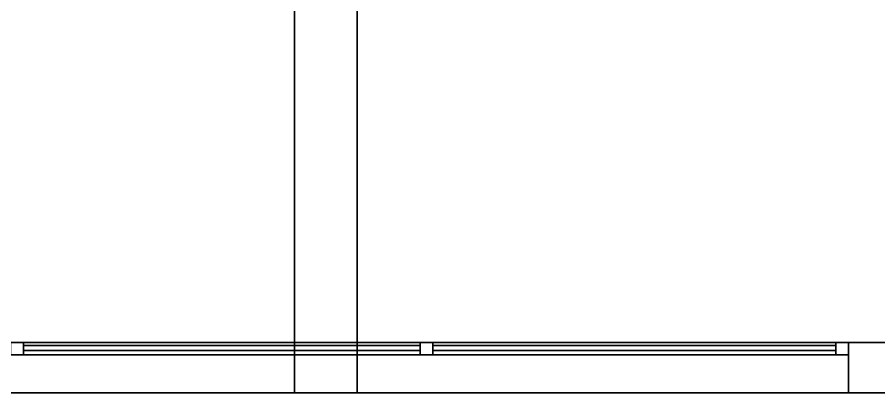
# Model space of a CAD drawing. Header units: millimetres. Extents: x 116.8 to 135.8, y -35.1 to -13.1.
# Drawn here: x 120.243 to 123.663, y -35.14 to -33.649 of the extents above; entities that cross this region are included whole.
import ezdxf

# ---------------------------------------------------------------- set-up
doc = ezdxf.new("R2010")
doc.units = ezdxf.units.MM
for name, color, linetype in [('CROMATO', 251, 'CONTINUOUS'), ('PANNELLO_PAR', 143, 'CONTINUOUS'), ('PARETE_INTERNA', 7, 'CONTINUOUS'), ('PAVIMENTO_ESTERNO', 2, 'CONTINUOUS'), ('PAVIMENTO_TERRAZZA', 7, 'CONTINUOUS'), ('SOFFITTO', 41, 'CONTINUOUS')]:
    doc.layers.add(name, color=color, linetype=linetype)

msp = doc.modelspace()

# ---------------------------------------------------------------- linework, layer by layer
at = {"layer": 'CROMATO'}
for points in [[(123.543016, -34.9399, 4), (123.493016, -34.9399, 3.95), (116.993016, -34.9399, 3.95), (116.943016, -34.9399, 4)], [(123.543016, -34.9899, 4), (116.943016, -34.9899, 4), (116.943016, -34.9399, 4), (123.543016, -34.9399, 4)], [(123.493016, -34.9399, 3.05), (123.543016, -34.9399, 3), (116.943016, -34.9399, 3), (116.993016, -34.9399, 3.05)], [(116.943016, -34.9399, 3), (123.543016, -34.9399, 3), (123.543016, -34.9899, 3), (116.943016, -34.9899, 3)], [(116.993016, -34.9399, 3.95), (123.493016, -34.9399, 3.95), (123.493016, -34.9899, 3.95), (116.993016, -34.9899, 3.95)], [(123.493016, -34.9899, 3.05), (116.993016, -34.9899, 3.05), (116.993016, -34.9399, 3.05), (123.493016, -34.9399, 3.05)], [(120.268016, -34.9399, 3.95), (120.268016, -34.9399, 3.05), (120.218016, -34.9399, 3.05), (120.218016, -34.9399, 3.95)], [(120.218016, -34.9399, 3.05), (120.268016, -34.9399, 3.05), (120.268016, -34.9899, 3.05), (120.218016, -34.9899, 3.05)], [(120.268016, -34.9899, 3.95), (120.218016, -34.9899, 3.95), (120.218016, -34.9399, 3.95), (120.268016, -34.9399, 3.95)], [(120.268016, -34.9399, 3.05), (120.268016, -34.9399, 3.95), (120.268016, -34.9899, 3.95), (120.268016, -34.9899, 3.05)], [(121.893016, -34.9399, 3.95), (121.893016, -34.9399, 3.05), (121.843016, -34.9399, 3.05), (121.843016, -34.9399, 3.95)], [(121.843016, -34.9399, 3.95), (121.843016, -34.9399, 3.05), (121.843016, -34.9899, 3.05), (121.843016, -34.9899, 3.95)], [(121.843016, -34.9399, 3.05), (121.893016, -34.9399, 3.05), (121.893016, -34.9899, 3.05), (121.843016, -34.9899, 3.05)], [(121.893016, -34.9899, 3.95), (121.843016, -34.9899, 3.95), (121.843016, -34.9399, 3.95), (121.893016, -34.9399, 3.95)], [(121.893016, -34.9399, 3.05), (121.893016, -34.9399, 3.95), (121.893016, -34.9899, 3.95), (121.893016, -34.9899, 3.05)], [(123.543016, -34.9399, 3), (123.493016, -34.9399, 3.05), (123.493016, -34.9899, 3.05), (123.543016, -34.9899, 3)], [(123.543016, -34.9399, 4), (123.543016, -34.9399, 3), (123.493016, -34.9399, 3.05), (123.493016, -34.9399, 3.95)], [(123.493016, -34.9399, 3.95), (123.493016, -34.9399, 3.05), (123.493016, -34.9899, 3.05), (123.493016, -34.9899, 3.95)], [(123.493016, -34.9399, 3.05), (123.543016, -34.9399, 3), (123.543016, -34.9899, 3), (123.493016, -34.9899, 3.05)], [(123.543016, -34.9899, 4), (123.493016, -34.9899, 3.95), (123.493016, -34.9399, 3.95), (123.543016, -34.9399, 4)], [(123.543016, -34.9399, 3), (123.543016, -34.9399, 4), (123.543016, -34.9899, 4), (123.543016, -34.9899, 3)], [(116.943016, -34.9899, 4), (116.993016, -34.9899, 3.95), (123.493016, -34.9899, 3.95), (123.543016, -34.9899, 4)], [(116.993016, -34.9899, 3.05), (116.943016, -34.9899, 3), (123.543016, -34.9899, 3), (123.493016, -34.9899, 3.05)], [(120.218016, -34.9899, 3.95), (120.218016, -34.9899, 3.05), (120.268016, -34.9899, 3.05), (120.268016, -34.9899, 3.95)], [(121.843016, -34.9899, 3.95), (121.843016, -34.9899, 3.05), (121.893016, -34.9899, 3.05), (121.893016, -34.9899, 3.95)], [(123.493016, -34.9899, 3.95), (123.493016, -34.9899, 3.05), (123.543016, -34.9899, 3), (123.543016, -34.9899, 4)]]:
    msp.add_3dface(points, dxfattribs=at)
at = {"layer": 'PANNELLO_PAR'}
for points in [[(121.843016, -34.9524, 3.95), (121.843016, -34.9524, 3.05), (120.268016, -34.9524, 3.05), (120.268016, -34.9524, 3.95)], [(120.268016, -34.9524, 3.95), (120.268016, -34.9524, 3.05), (120.268016, -34.9724, 3.05), (120.268016, -34.9724, 3.95)], [(120.268016, -34.9524, 3.05), (121.843016, -34.9524, 3.05), (121.843016, -34.9724, 3.05), (120.268016, -34.9724, 3.05)], [(121.843016, -34.9724, 3.95), (120.268016, -34.9724, 3.95), (120.268016, -34.9524, 3.95), (121.843016, -34.9524, 3.95)], [(120.268016, -34.9724, 3.95), (120.268016, -34.9724, 3.05), (121.843016, -34.9724, 3.05), (121.843016, -34.9724, 3.95)], [(121.843016, -34.9524, 3.05), (121.843016, -34.9524, 3.95), (121.843016, -34.9724, 3.95), (121.843016, -34.9724, 3.05)], [(123.493016, -34.9524, 3.95), (123.493016, -34.9524, 3.05), (121.893016, -34.9524, 3.05), (121.893016, -34.9524, 3.95)], [(121.893016, -34.9524, 3.95), (121.893016, -34.9524, 3.05), (121.893016, -34.9724, 3.05), (121.893016, -34.9724, 3.95)], [(121.893016, -34.9524, 3.05), (123.493016, -34.9524, 3.05), (123.493016, -34.9724, 3.05), (121.893016, -34.9724, 3.05)], [(123.493016, -34.9724, 3.95), (121.893016, -34.9724, 3.95), (121.893016, -34.9524, 3.95), (123.493016, -34.9524, 3.95)], [(121.893016, -34.9724, 3.95), (121.893016, -34.9724, 3.05), (123.493016, -34.9724, 3.05), (123.493016, -34.9724, 3.95)], [(123.493016, -34.9524, 3.05), (123.493016, -34.9524, 3.95), (123.493016, -34.9724, 3.95), (123.493016, -34.9724, 3.05)]]:
    msp.add_3dface(points, dxfattribs=at)
at = {"layer": 'PARETE_INTERNA'}
for points in [[(123.843016, -34.9399, 4), (123.843016, -35.1399, 4), (123.543016, -35.1399, 4), (123.543016, -34.9399, 4)], [(123.543016, -34.9399, 4), (123.843016, -34.9399, 4), (123.843016, -34.9399, 3), (123.543016, -34.9399, 3)], [(123.543016, -35.1399, 3), (123.543016, -34.9399, 3), (123.543016, -34.9399, 4), (123.543016, -35.1399, 4)], [(121.593016, -35.1399, 2.7), (119.218016, -35.1399, 2.7), (119.218016, -35.1399, 3), (121.593016, -35.1399, 3)], [(123.968016, -35.1399, 2.7), (121.593016, -35.1399, 2.7), (121.593016, -35.1399, 3), (123.968016, -35.1399, 3)], [(123.843016, -35.1399, 3), (123.543016, -35.1399, 3), (123.543016, -35.1399, 4), (123.843016, -35.1399, 4)]]:
    msp.add_3dface(points, dxfattribs=at)
at = {"layer": 'PAVIMENTO_ESTERNO'}
for points in [[(123.843016, -28.1399, -0.0183), (123.843016, -35.1399, -0.0183), (118.843016, -35.1399, -0.0183), (118.843016, -28.1399, -0.0183)], [(118.843016, -31.6399), (118.843016, -35.1399), (121.343016, -35.1399), (121.343016, -31.6399)], [(121.343016, -31.6399), (121.343016, -35.1399), (123.843016, -35.1399), (123.843016, -31.6399)], [(118.843016, -35.1399, -0.0183), (123.843016, -35.1399, -0.0183), (123.843016, -35.1399), (118.843016, -35.1399)]]:
    msp.add_3dface(points, dxfattribs=at)
at = {"layer": 'PAVIMENTO_TERRAZZA'}
for points in [[(121.593016, -35.1399, 3), (116.843016, -35.1399, 3), (116.843016, -31.4899, 3), (121.593016, -31.4899, 3)], [(126.343016, -35.1399, 3), (121.593016, -35.1399, 3), (121.593016, -31.4899, 3), (126.343016, -31.4899, 3)]]:
    msp.add_3dface(points, dxfattribs=at)
at = {"layer": 'SOFFITTO'}
for points in [[(121.593016, -31.4899, 2.7), (116.843016, -31.4899, 2.7), (116.843016, -35.1399, 2.7), (121.593016, -35.1399, 2.7)], [(126.343016, -31.4899, 2.7), (121.593016, -31.4899, 2.7), (121.593016, -35.1399, 2.7), (126.343016, -35.1399, 2.7)]]:
    msp.add_3dface(points, dxfattribs=at)

doc.saveas('drawing.dxf')
